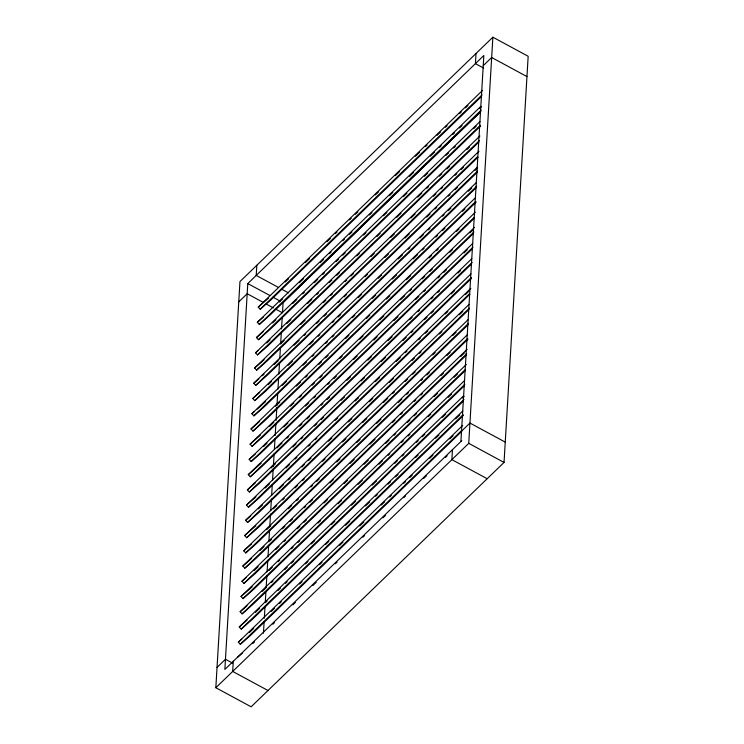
<?xml version="1.0" encoding="UTF-8"?>
<svg xmlns="http://www.w3.org/2000/svg" width="744" height="744" viewBox="0 0 744 744"><rect width="100%" height="100%" fill="white"/><g stroke="black" fill="none" stroke-linecap="round" stroke-linejoin="round"><path stroke-width="1.12" d="M215.834 687.726L239.959 281.567L492.872 37.2L528.166 56.274L504.041 462.433L251.128 706.8L215.834 687.726L468.739 443.359L492.872 37.2M460.917 441.35L483.842 55.502L247.789 283.576L224.865 669.433L461.801 440.643M233.291 661.286L232.695 671.441L267.989 690.506M256.82 265.273L256.215 275.429L278.405 287.417M263.441 633.228L264.129 621.668M264.343 618.19L265.022 606.63M265.301 601.998L265.915 591.592M266.194 586.96L266.882 575.391M267.087 571.922L267.775 560.353M267.979 556.884L268.668 545.315M268.872 541.846L269.561 530.277M269.765 526.808L270.528 514.085M270.732 510.607L271.421 499.047M271.625 495.569L272.239 485.162M272.518 480.531L273.206 468.971M273.346 466.655L274.099 453.933M274.369 449.302L274.992 438.895M275.196 435.417L275.885 423.857M276.089 420.379L276.842 407.656M276.982 405.341L277.67 393.781M277.949 389.149L278.563 378.733M278.842 374.111L279.53 362.542M279.735 359.073L280.423 347.504M280.627 344.035L281.316 332.466M281.52 328.997L282.209 317.428M452.482 449.497L451.878 459.653L487.181 478.727M476.011 53.494L475.407 63.649L483.479 68.002M238.759 301.878L247.185 293.731L263.32 302.445M483.237 65.658L491.663 57.511L526.966 76.576M481.619 96.32L271.43 299.413L260.214 309.234L258.242 307.123L482.614 90.331M285.296 281.985L288.635 278.758M305.319 262.641L309.485 258.605M327.007 241.688L330.336 238.461M335.339 233.625L337.013 232.016M349.522 219.926L351.196 218.318M355.362 214.281L357.864 211.863M375.376 194.937L378.715 191.72M395.399 175.603L399.565 171.566M415.412 156.259L419.588 152.232M425.428 146.587L427.093 144.978M437.1 135.306L440.439 132.079M445.442 127.243L447.116 125.634M459.625 113.544L461.289 111.935M465.465 107.899L467.967 105.481M260.214 309.234L482.084 94.86M480.717 111.554L270.518 314.638L259.312 324.468L257.331 322.347L480.875 106.364M279.391 302.045L282.72 298.828M299.404 282.701L303.58 278.674M320.255 262.558L323.594 259.331M329.434 253.695L331.099 252.077M342.779 240.796L344.444 239.187M349.457 234.351L351.959 231.933M369.47 215.007L371.972 212.589M389.493 195.663L392.823 192.445M409.507 176.328L413.673 172.292M430.358 156.175L434.533 152.148M439.537 147.312L441.201 145.703M452.882 134.413L454.547 132.804M459.55 127.968L462.052 125.55M479.573 108.624L481.238 107.015M259.312 324.468L481.182 110.093M480.698 111.702L283.083 302.65L282.478 312.796L275.419 308.983M480.643 125.978L269.616 329.871L258.41 339.701L256.429 337.581L479.973 121.598M272.648 322.924L275.978 319.697M292.662 303.58L296.837 299.553M302.668 293.908L304.343 292.299M314.349 282.627L317.688 279.4M322.691 274.564L324.356 272.955M336.037 261.674L338.539 259.256M342.705 255.22L345.207 252.802M363.565 235.076L366.067 232.658M383.579 215.732L386.917 212.505M403.601 196.388L406.931 193.17M424.452 176.244L427.791 173.017M446.14 155.291L448.641 152.873M453.645 148.037L455.309 146.419M473.658 128.693L476.16 126.275M258.41 339.701L480.28 125.327M478.904 142.011L268.714 345.104L257.508 354.925L255.527 352.814L479.899 136.022M266.733 342.984L270.072 339.766M286.756 323.649L290.923 319.613M307.607 303.496L311.773 299.469M316.777 294.633L318.451 293.015M329.294 282.543L331.796 280.125M336.8 275.289L339.301 272.871M356.813 255.945L359.324 253.527M376.836 236.601L380.175 233.383M396.859 217.267L401.025 213.23M417.709 197.113L421.876 193.087M426.879 188.251L428.553 186.642M439.397 176.161L441.899 173.743M446.902 168.907L449.404 166.489M466.916 149.563L469.418 147.145M257.508 354.925L479.378 140.551M478.001 157.244L267.812 360.338L256.596 370.159L254.625 368.048L478.996 151.255M280.841 343.709L284.18 340.492M300.864 324.365L305.031 320.339M323.38 302.613L325.881 300.195M330.894 295.359L332.559 293.741M345.067 281.66L346.741 280.042M350.908 276.015L353.409 273.597M370.931 256.671L374.26 253.444M390.944 237.327L394.283 234.109M410.967 217.992L415.133 213.956M433.482 196.23L435.984 193.812M440.987 188.976L442.661 187.367M455.17 175.277L456.835 173.659M461.01 169.632L463.512 167.214M256.596 370.159L477.639 156.593M477.099 172.478L266.901 375.562L255.694 385.392L253.713 383.272L477.257 167.288M274.099 364.588L278.275 360.552M294.122 345.244L299.125 340.408M304.129 335.572L305.793 333.963M316.637 323.482L319.139 321.064M324.142 316.228L326.644 313.81M338.325 302.529L339.989 300.92M344.165 296.884L346.667 294.466M365.016 276.74L367.517 274.322M385.039 257.396L388.368 254.169M405.052 238.052L409.228 234.025M426.74 217.099L430.079 213.872M435.082 209.045L436.747 207.427M448.427 196.146L450.092 194.537M455.096 189.701L457.607 187.283M475.118 170.357L477.62 167.939M255.694 385.392L477.564 171.018M476.188 187.702L265.999 390.795L254.792 400.625L252.811 398.505L476.346 182.522M268.193 384.648L271.523 381.43M288.207 365.304L292.383 361.277M309.895 344.351L313.233 341.133M318.237 336.297L319.901 334.679M332.419 322.598L334.084 320.98M338.26 316.953L340.761 314.535M358.273 297.609L361.612 294.392M378.296 278.265L381.626 275.048M398.31 258.931L402.476 254.894M408.317 249.259L409.991 247.64M419.997 237.968L423.336 234.751M428.339 229.915L430.004 228.306M442.522 216.216L444.187 214.598M448.353 210.571L450.855 208.153M468.376 191.227L471.715 188.009M254.792 400.625L476.662 186.251M476.123 202.126L265.097 406.029L253.881 415.849L251.909 413.738L475.444 197.746M265.617 401.49L257.08 409.2M282.302 385.373L286.468 381.347M303.152 365.23L306.491 362.002M312.331 356.357L313.996 354.749M325.677 343.468L327.341 341.859M332.345 337.023L334.01 335.404M352.368 317.679L354.869 315.261M372.381 298.335L375.72 295.108M392.404 278.991L396.571 274.964M413.255 258.847L417.421 254.82M422.425 249.984L424.099 248.366M435.77 237.085L437.444 235.476M442.448 230.64L444.949 228.222M462.461 211.296L464.963 208.878M253.881 415.849L475.751 201.475M474.384 218.169L264.185 421.262L252.979 431.083L250.998 428.972L475.37 212.18M275.559 406.252L279.725 402.216M296.41 386.099L300.576 382.072M305.579 377.236L307.253 375.627M318.925 364.337L321.436 361.919M325.602 357.892L328.104 355.474M345.616 338.548L348.955 335.33M366.476 318.404L369.805 315.177M386.489 299.06L389.828 295.833M406.512 279.716L410.679 275.689M429.028 257.954L431.529 255.536M436.533 250.7L438.207 249.091M456.556 231.365L459.057 228.947M252.979 431.083L474.012 217.518M473.472 233.393L263.283 436.486L252.077 446.316L250.096 444.196L474.467 227.404M269.644 426.312L273.82 422.285M290.495 406.168L293.834 402.941M299.674 397.305L301.339 395.687M312.182 385.215L314.684 382.797M319.697 377.961L322.199 375.543M339.71 358.617L342.212 356.199M359.733 339.273L363.063 336.046M379.747 319.929L383.923 315.902M400.598 299.786L404.773 295.759M409.777 290.923L411.441 289.304M422.285 278.833L424.787 276.415M429.79 271.579L432.292 269.161M449.813 252.235L452.315 249.817M469.827 232.891L473.165 229.673M252.077 446.316L473.947 231.942M472.57 248.626L262.381 451.72L251.165 461.55L249.194 459.429L472.728 243.446M263.739 446.381L267.077 443.154M283.752 427.037L287.928 423.011M305.44 406.084L308.779 402.857M313.782 398.021L315.447 396.413M327.964 384.323L329.629 382.714M333.805 378.687L336.307 376.269M353.819 359.343L357.157 356.116M373.841 339.999L377.171 336.772M393.855 320.655L398.031 316.628M415.543 299.702L418.881 296.475M423.885 291.648L425.549 290.03M438.067 277.94L439.732 276.331M443.898 272.304L446.409 269.886M463.921 252.96L467.26 249.733M251.165 461.55L473.035 247.175M471.668 263.86L261.469 466.953L250.263 476.774L248.282 474.663L471.826 258.67M261.163 463.224L248.282 474.663M277.01 447.907L282.013 443.08M287.017 438.244L288.691 436.626M299.534 426.154L302.036 423.736M307.039 418.9L309.541 416.482M321.222 405.201L322.887 403.583M327.062 399.556L329.564 397.138M347.076 380.212L350.415 376.994M367.927 360.068L371.265 356.841M387.95 340.724L392.116 336.697M409.637 319.771L412.139 317.353M417.979 311.708L419.644 310.099M431.325 298.818L432.989 297.2M437.993 292.364L439.658 290.755M458.016 273.029L460.517 270.611M250.263 476.774L472.133 262.399M471.594 278.284L260.567 482.186L249.361 492.007L247.38 489.896L470.924 273.904M271.104 467.976L275.271 463.949M292.792 447.023L296.121 443.796M301.134 438.96L302.799 437.351M314.479 426.07L316.981 423.652M321.148 419.625L323.649 417.207M341.171 400.281L344.5 397.054M361.184 380.937L364.523 377.71M381.207 361.593L385.373 357.566M402.895 340.64L406.224 337.423M411.227 332.587L412.901 330.968M424.573 319.688L427.075 317.269M431.25 313.243L433.752 310.825M451.264 293.899L454.603 290.672M249.361 492.007L471.231 277.633M469.855 294.317L259.665 497.411L248.459 507.241L246.478 505.12L470.85 288.328M265.19 488.045L269.365 484.019M286.049 467.892L289.379 464.675M295.219 459.029L296.893 457.421M308.565 446.14L310.239 444.521M315.242 439.685L316.907 438.077M335.256 420.351L337.757 417.933M355.279 401.007L358.608 397.78M375.292 381.663L379.468 377.636M396.143 361.519L400.319 357.483M405.322 352.647L406.987 351.038M418.667 339.757L420.332 338.139M425.336 333.303L427.847 330.894M445.358 313.968L447.86 311.55M465.372 294.624L468.711 291.397M248.459 507.241L469.492 293.675M468.953 309.551L258.763 512.644L247.547 522.474L245.576 520.354L469.111 304.37M258.447 508.915L262.623 504.888M279.298 488.771L283.473 484.735M288.477 479.908L290.141 478.29M301.822 467.009L304.324 464.591M308.5 460.564L311.001 458.146M328.513 441.22L331.852 437.993M348.536 421.876L351.866 418.658M369.387 401.732L372.725 398.505M389.4 382.388L393.576 378.361M411.925 360.626L414.427 358.208M419.43 353.372L421.095 351.763M439.453 334.028L441.955 331.61M459.467 314.693L462.805 311.466M247.547 522.474L469.418 308.1M468.05 324.784L257.852 527.877L246.645 537.698L244.664 535.587L468.209 319.594M273.392 508.831L276.731 505.613M282.571 499.968L284.236 498.359M295.08 487.878L297.581 485.46M302.585 480.624L304.25 479.015M322.608 461.289L325.109 458.871M342.621 441.945L345.96 438.718M362.644 422.601L366.811 418.574M383.495 402.458L387.661 398.421M392.665 393.585L394.339 391.976M405.182 381.495L407.684 379.077M412.688 374.251L415.189 371.833M432.701 354.907L435.212 352.489M452.724 335.563L456.063 332.336M246.645 537.698L468.515 323.324M467.976 339.208L256.95 543.111L245.743 552.932L243.762 550.82L467.297 334.828M266.65 529.709L270.816 525.683M288.337 508.756L291.676 505.529M296.679 500.693L298.344 499.084M310.853 486.995L312.526 485.386M316.693 481.349L319.195 478.931M336.716 462.015L340.045 458.788M356.729 442.671L360.068 439.444M376.752 423.327L380.919 419.3M398.44 402.374L401.769 399.147M406.773 394.311L408.447 392.702M420.955 380.612L422.629 379.003M426.796 374.967L429.297 372.549M446.819 355.632L450.148 352.405M245.743 552.932L467.613 338.557M466.237 355.241L256.048 558.335L244.832 568.165L242.86 566.044L467.232 349.252M259.907 550.579L264.074 546.552M269.914 540.907L271.579 539.298M282.422 528.817L284.924 526.399M289.937 521.563L292.439 519.154M304.11 507.864L305.784 506.255M309.95 502.228L312.452 499.81M329.973 482.884L333.303 479.657M349.987 463.54L354.163 459.513M370.01 444.196L375.013 439.36M392.525 422.443L395.027 420.025M400.867 414.38L402.532 412.771M414.213 401.481L415.877 399.872M420.89 395.036L422.555 393.427M440.904 375.692L443.405 373.274M460.927 356.357L464.256 353.13M244.832 568.165L466.702 353.791M465.335 370.475L255.136 573.568L243.93 583.398L241.949 581.278L466.321 364.486M253.992 570.648L258.168 566.621M275.68 549.695L279.019 546.468M284.022 541.632L285.687 540.023M297.368 528.742L299.869 526.324M304.045 522.288L306.547 519.87M324.058 502.953L327.397 499.726M344.081 483.609L347.411 480.382M364.095 464.265L368.271 460.238M385.783 443.312L389.121 440.085M394.125 435.249L395.789 433.64M407.47 422.36L409.972 419.942M414.138 415.905L416.649 413.497M434.161 396.571L437.5 393.344M454.175 377.227L457.514 374M243.93 583.398L464.963 369.824M464.423 385.708L254.234 588.802L243.028 598.622L241.047 596.511L464.582 380.519M268.937 570.564L272.276 567.337M278.117 561.701L279.781 560.092M291.462 548.802L293.127 547.193M298.13 542.357L299.804 540.749M318.153 523.013L320.655 520.595M338.167 503.669L341.505 500.452M358.19 484.335L362.356 480.299M379.04 464.182L382.379 460.964M388.219 455.319L389.884 453.71M401.565 442.42L403.229 440.811M408.233 435.975L409.898 434.366M428.256 416.631L430.757 414.213M448.269 397.296L451.608 394.069M243.028 598.622L464.898 384.248M463.521 400.942L253.332 604.035L242.116 613.856L240.145 611.745L463.679 395.752M262.195 591.434L266.361 587.407M271.374 582.571L273.039 580.962M284.719 569.681L287.221 567.263M291.388 563.227L293.889 560.809M311.411 543.892L314.74 540.665M331.424 524.548L334.763 521.321M351.447 505.204L355.613 501.177M372.298 485.06L376.464 481.024M394.813 463.298L397.315 460.88M402.327 456.044L403.992 454.435M416.501 442.345L418.175 440.727M422.341 436.7L424.843 434.282M442.364 417.356L445.693 414.138M462.377 398.021L464.051 396.403M242.116 613.856L463.986 399.482M463.447 415.366L252.421 619.259L241.214 629.089L239.233 626.969L462.777 410.986M255.452 612.312L259.619 608.285M265.459 602.64L267.133 601.031M277.968 590.55L280.479 588.132M285.482 583.296L287.147 581.687M305.496 563.952L307.997 561.534M325.519 544.617L328.848 541.39M345.532 525.273L349.708 521.237M365.555 505.929L369.722 501.902M375.562 496.257L377.227 494.648M388.07 484.167L390.572 481.749M395.576 476.913L398.087 474.495M415.598 457.569L418.1 455.151M435.621 438.235L438.951 435.008M455.635 418.891L459.801 414.864M241.214 629.089L463.084 414.715M461.717 431.399L251.518 634.493L240.312 644.323L238.331 642.202L462.703 425.41M249.538 632.381L253.713 628.345M271.225 611.419L274.564 608.201M279.567 603.365L281.241 601.756M299.59 584.021L302.092 581.603M319.604 564.677L322.106 562.259M339.627 545.333L342.965 542.116M359.64 525.999L363.816 521.962M381.328 505.046L384.667 501.819M389.67 496.983L391.335 495.374M403.853 483.284L405.517 481.666M409.693 477.639L412.195 475.221M429.707 458.295L433.045 455.077M449.729 438.96L453.059 435.733M240.312 644.323L461.345 430.748M217.034 667.424L225.469 659.277L232.528 663.09M461.522 431.204L469.948 423.057L505.241 442.122M252.811 643.579L254.476 641.97M272.825 624.235L274.49 622.626M292.848 604.891L295.349 602.473M312.861 585.556L316.2 582.329M335.386 563.794L337.051 562.185M362.905 537.196L364.579 535.587M382.928 517.852L385.429 515.434M403.778 497.708L405.452 496.099M423.801 478.364L426.303 475.946M445.489 457.411L447.153 455.802M258.242 307.123L268.584 298.046M257.331 322.347L263.367 317.056M256.429 337.581L263.329 331.536M255.527 352.814L258.112 350.545M254.625 368.048L264.101 359.733M253.713 383.272L258.893 378.743M262.334 375.72L264.064 374.204M252.811 398.505L259.712 392.46M251.909 413.738L254.494 411.469M250.998 428.972L259.628 421.411M250.096 444.196L260.447 435.128M249.194 459.429L255.229 454.138M247.38 489.896L255.146 483.089M246.478 505.12L255.964 496.806M245.576 520.354L250.747 515.815M244.664 535.587L255.88 525.757M243.762 550.82L251.518 544.013M242.86 566.044L251.481 558.493M241.949 581.278L246.264 577.502M241.047 596.511L252.253 586.681M240.145 611.745L247.036 605.69M239.233 626.969L246.999 620.171M238.331 642.202L241.781 639.18M237.429 657.436L242.6 652.897M281.427 289.053L288.486 292.866M247.789 283.576L269.979 295.563M273.002 297.2L280.06 301.013M266.343 304.082L273.401 307.895M468.739 443.359L504.041 462.433"/></g></svg>
